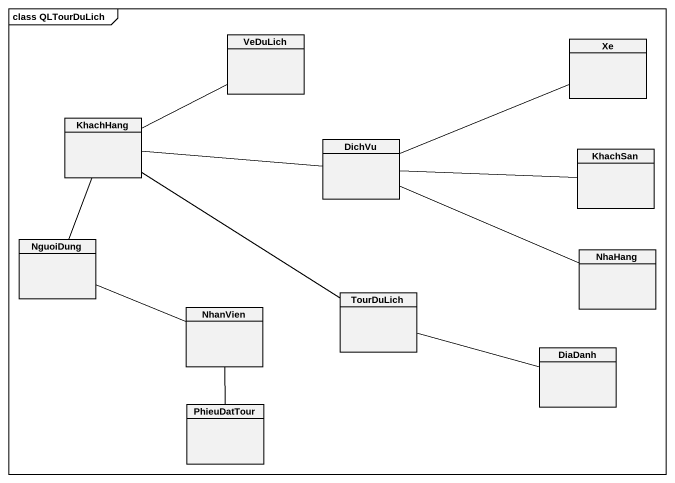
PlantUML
@startuml
mainframe class QLTourDuLich
hide circle
hide empty members
class VeDuLich
class Xe
class KhachHang
class DichVu
class KhachSan
class NguoiDung
class NhaHang
class NhanVien
class TourDuLich
class DiaDanh
class PhieuDatTour
KhachHang -right- VeDuLich
KhachHang -right- DichVu
KhachHang -- NguoiDung
KhachHang -- TourDuLich
DichVu -right- Xe
DichVu -right- KhachSan
DichVu -right- NhaHang
NhanVien -left- NguoiDung
NhanVien -- PhieuDatTour
DiaDanh -left- TourDuLich
@enduml
